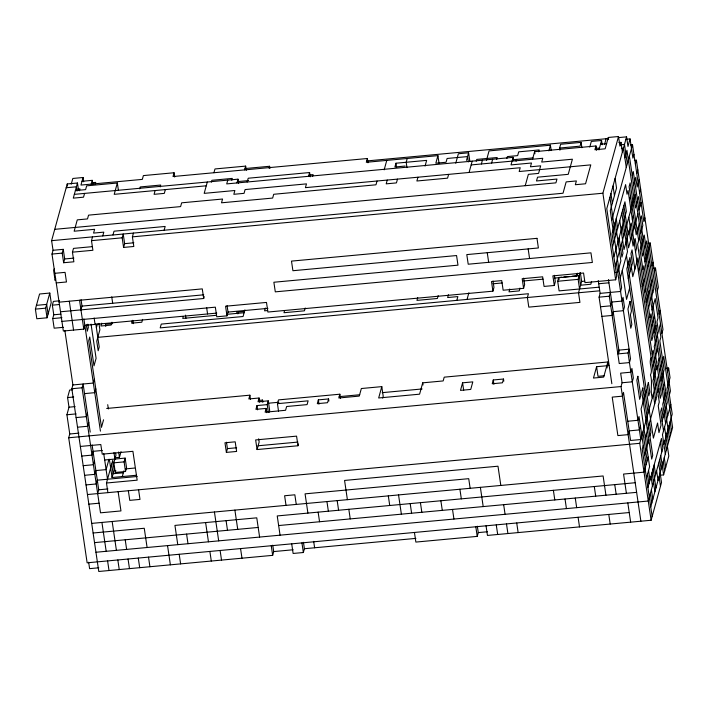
<?xml version="1.0" encoding="UTF-8"?>
<svg xmlns="http://www.w3.org/2000/svg" width="708" height="708" viewBox="0 0 708 708"><rect width="100%" height="100%" fill="white"/><g stroke="black" fill="none" stroke-linecap="round" stroke-linejoin="round"><path stroke-width="1.06" d="M216.781 313.104L84.836 325.344L83.792 329.123L63.339 331.017L51.994 254.066L53.038 250.287L51.613 240.667L67.233 183.956L77.464 183.009L78.57 190.496M35.4 309.122L39.568 293.997L49.79 293.05L51.215 302.67L47.047 317.795L36.816 318.742L35.4 309.122L45.631 308.175L49.79 293.05M71.26 184.124L72.818 178.46L83.048 177.504L83.677 181.779M77.464 183.009L73.296 198.134L83.526 197.187L84.571 193.408M54.206 268.916L53.684 270.81L55.1 280.43L55.622 278.536M91.898 246.685L73.49 248.393L72.446 252.172L73.871 261.792L63.64 262.739L62.224 253.119L63.26 249.34L53.038 250.287M79.402 190.744L79.924 188.85L77.88 189.036M83.048 177.504L80.969 185.071L142.335 179.381L143.379 175.593L174.062 172.752L174.69 177.027M63.64 262.739L64.685 258.96L63.26 249.34M63.357 327.335L54.153 328.185L52.728 318.565L53.773 314.786L52.357 305.166L53.401 301.387L59.534 300.82M91.19 184.124L92.235 180.336L82.004 181.292M95.217 184.284L95.739 182.398L92.668 182.682M72.446 252.172L92.907 250.278L91.491 240.658L92.527 236.87M80.96 309.883L81.995 306.104L81.057 299.688M102.757 235.923L103.802 232.144L93.571 233.091L94.615 229.312L74.154 231.206L77.278 219.869L87.509 218.922L88.553 215.143L180.602 206.603L181.646 202.824L222.56 199.028L221.516 202.807L272.66 198.063L273.695 194.284L375.983 184.797L377.019 181.018M75.384 190.576L85.606 189.62L86.65 185.841L117.333 183L114.209 194.337L206.267 185.806M629.235 512.539L87.137 562.816L68.703 437.774L69.747 433.986L66.915 414.755L68.995 407.189L67.579 397.577L69.658 390.011L72.729 389.727M112.988 234.976L114.023 231.197L165.168 226.454L164.123 230.233M272.766 545.16L273.704 551.576L272.668 555.355L98.784 571.48L71.844 388.727L72.889 384.948L64.853 330.441M96.377 327.733L97.421 323.954M123.59 247.428L122.174 237.808L123.21 234.029L124.635 243.649L123.59 247.428L133.821 246.481L132.405 236.861L133.44 233.082M118.13 491.688L120.962 510.928L100.509 512.822L82.075 387.78L83.11 384.001L90.208 432.092M101.704 323.175L100.917 326.007L111.147 325.06L111.926 322.228M139.733 188.832L140.255 186.939L160.707 185.045L160.185 186.93M94.385 379.267L93.341 383.055L72.889 384.948M87.367 412.853L86.323 416.64L76.101 417.587M95.801 388.887L94.757 392.666L84.535 393.621M88.783 422.472L87.748 426.251L77.517 427.207M155.123 190.549L154.087 194.328L164.309 193.381L165.353 189.594M103.554 419.8L101.474 427.366L88.712 340.796L89.757 337.017L94.005 365.868L96.093 358.31L91.049 324.114M132.387 320.326L131.608 323.167L141.83 322.211L142.618 319.379M94.456 460.952L93.421 464.731L83.19 465.678M174.062 172.752L173.018 176.531L367.355 158.512L367.983 162.787M97.669 493.582L98.713 489.803L92.093 444.916M108.97 459.226L106.103 469.616L95.881 470.563L94.837 474.351L84.606 475.298M107.899 492.635L106.483 483.015L112.731 460.333L114.147 469.953L112.068 477.511L136.609 475.236M104.687 459.996L125.139 458.103L126.564 467.723L125.52 471.501L115.289 472.448L113.873 462.828L115.953 455.271L115.643 453.138M115.289 472.448L115.811 470.563M115.369 457.704L119.457 457.333L121.015 451.66M125.52 471.501L124.104 461.881L125.139 458.103M122.289 476.564L123.856 470.891M207.311 182.018L204.187 193.364L234.87 190.514L233.826 194.302L244.056 193.346L245.092 189.567L306.467 183.876L305.422 187.655L520.212 167.734L519.176 171.522L590.773 164.876L585.56 183.779L575.339 184.726L576.374 180.947L566.152 181.894L563.028 193.24L51.613 240.667M211.329 182.186L211.851 180.301L232.304 178.398L231.781 180.292M213.931 172.734L214.975 168.955L245.658 166.114L246.287 170.389M183.266 316.529L182.744 318.423L216.498 315.29M227.764 180.124L226.719 183.903L513.114 157.344L513.583 160.548M60.499 311.777L203.692 298.502L204.214 296.608M236.95 182.956L237.994 179.177L74.34 194.355M244.614 169.893L245.658 166.114M247.181 182.009L248.216 178.23L309.591 172.54L310.219 176.814M61.923 321.397L215.338 307.166L216.763 316.786L226.985 315.839L228.029 312.06L227.082 305.644M269.093 168.159L269.615 166.274L245.065 168.548M237.906 313.848L238.428 311.954L244.57 311.387M244.897 309.892L243.074 316.511L161.247 324.096L160.203 327.875L528.425 293.731L527.38 297.51L528.796 307.13L579.94 302.387L578.525 292.767L581.649 281.421L580.383 272.872M265.35 307.998L264.571 310.83L267.642 310.546M226.383 452.394L224.967 442.783L235.198 441.827L236.614 451.447L226.383 452.394L227.427 448.615L226.48 442.208M308.546 176.319L309.591 172.54M106.678 408.463L249.871 395.179L248.835 398.958L259.066 398.011L259.694 402.286M312.573 176.487L313.086 174.593L310.024 174.876M259.066 398.011L258.022 401.79L268.252 400.843L267.208 404.622L256.977 405.578L255.942 409.357L266.164 408.41L266.792 412.684M284.51 310.821L283.988 312.715L304.44 310.821L305.228 307.98M262.04 401.958L262.562 400.073L258.473 400.454M266.164 408.41L265.128 412.189L285.581 410.286L286.625 406.507L307.077 404.613L308.122 400.834L277.439 403.675L278.536 411.162M298.502 443.872L297.979 445.757L257.066 449.553L259.155 441.987L258.677 438.783M269.146 412.357L269.668 410.463L268.252 400.843M277.439 403.675L278.474 399.896L339.849 394.206L340.477 398.48M367.355 158.512L366.31 162.291L437.907 155.645L439.013 163.132M318.352 399.878L317.308 403.666L327.538 402.71L328.574 398.931L318.352 399.878L318.981 404.153M384.17 169.84L386.772 160.389M387.249 180.071L386.205 183.85L396.436 182.903L397.48 179.124M425.074 166.053L426.641 160.38L395.958 163.221L394.914 167.008L405.144 166.053M339.849 394.206L338.805 397.984L359.257 396.091L361.346 388.524L381.798 386.63L383.214 396.25L382.701 398.135M407.224 158.495L406.188 162.274L406.976 167.619M291.705 543.841L293.121 553.461L303.351 552.514L304.396 548.727L303.449 542.319M417.932 177.221L416.888 181L447.58 178.159L448.615 174.38M437.907 155.645L435.827 163.212L446.058 162.265L447.093 158.477L467.554 156.583L468.342 161.928M381.798 386.63L378.674 397.976L419.587 394.179L422.711 382.833L443.173 380.939L444.208 377.16L607.862 361.983L608.331 365.186M417.729 297.546L416.95 300.387L437.411 298.484L438.19 295.652M455.766 163.203L458.368 153.751L468.599 152.804L469.855 161.353M466.51 160.362L468.599 152.804M469.077 172.478L472.201 161.141M476.219 161.309L476.741 159.415L497.193 157.521L496.68 159.406M481.387 163.973L482.422 160.194M448.421 294.705L447.633 297.537L457.864 296.59L456.819 300.369M486.449 160.362L489.051 150.91L550.417 145.211L551.205 150.556M491.618 163.026L492.653 159.238M467.05 299.422L468.873 292.802M506.901 158.459L507.424 156.574L517.654 155.618L518.699 151.839L539.151 149.946L538.629 151.831M513.114 157.344L511.026 164.902L531.487 163.008L530.442 166.787L540.673 165.84L538.584 173.398L528.363 174.354L525.239 185.691M516.088 161.291L516.61 159.406M462.581 382.824L460.501 390.382L470.731 389.435L472.811 381.869L462.581 382.824L463.687 390.303M226.985 315.839L225.569 306.219L266.482 302.431L267.898 312.042L492.918 291.174L493.963 287.395L493.016 280.988M532.522 159.229L534.611 151.671L595.977 145.972L596.605 150.246M509.787 289.006L509.008 291.846L519.238 290.899L520.017 288.059M548.859 150.884L550.417 145.211M493.272 379.975L492.228 383.754L502.459 382.807L503.494 379.028L493.272 379.975L493.901 384.249M559.922 150.184L559.603 148.043L560.648 144.264L581.109 142.37L581.896 147.715M492.918 291.174L491.502 281.554L501.733 280.607L503.149 290.227L523.601 288.333L524.646 284.554L523.699 278.138M581.109 142.37L580.064 146.149L559.603 148.043M414.446 532.46L415.861 542.08L477.227 536.381L478.272 532.602L477.325 526.194M589.773 147.087L591.33 141.423L601.561 140.476L602.189 144.751M523.601 288.333L522.185 278.713L542.647 276.819L544.063 286.43L554.293 285.483L555.329 281.704L554.382 275.288M598.995 287.183L559.108 290.882L557.692 281.262L558.727 277.483L561.798 277.2M595.977 145.972L594.932 149.76L605.163 148.804L608.287 137.467L618.518 136.52L619.934 146.14L620.978 142.352L618.934 142.547M598.959 149.919L601.561 140.476M604.543 144.423L606.101 138.75M554.329 278.111L576.825 276.023L577.613 273.191M579.56 288.988L578.144 279.368L579.967 272.748M554.293 285.483L552.868 275.863L583.56 273.022L584.976 282.642L615.659 279.793L602.897 193.222L618.518 136.52M618.376 137.609L626.562 136.848L606.774 208.683L616.703 276.014L615.659 279.793M624.854 157.813L626.934 150.246L635.448 207.966L638.572 196.62L639.988 206.24M625.969 139.29L630.058 138.91L627.978 146.468L626.562 136.848M591.614 281.421L590.835 284.253L580.604 285.209L579.188 275.589L572.029 276.253M611.694 220.356L632.518 144.751L630.474 144.936M633.934 154.362L632.899 158.149L630.058 138.91M612.447 247.154L624.943 201.789L626.359 211.409L613.863 256.774M632.235 175.327L633.271 171.548L667.308 402.392L662.095 421.295M635.359 163.982L636.395 160.203L634.35 160.397M611.845 383.718L599.083 297.148L600.119 293.369L598.233 280.545M629.483 200.063L630.527 196.284M633.651 184.947L635.731 177.381L637.147 187.001L639.236 179.443M636.775 173.602L637.811 169.823M615.279 266.394L635.067 194.567M616.323 262.615L630.501 358.797L629.465 362.584L619.235 363.531L609.305 296.201L610.349 292.422M632.324 219.303L633.359 215.524M639.607 192.841L640.651 189.063M620.199 278.067L627.492 251.606L621.819 213.135M637.899 213.798L628.527 247.827L622.863 209.347M638.943 210.019L641.023 202.461M608.862 365.567L596.596 366.709L593.472 378.054L603.694 377.099L607.862 361.983M639.324 223.418L636.2 234.764L629.111 186.664L630.147 182.885L638.66 240.596M640.359 219.639L641.404 215.86L642.82 225.48L640.74 233.038M628.244 278.403L632.412 263.279L630.987 253.668L632.032 249.88L634.864 269.12M635.536 251.942L636.572 248.163L635.156 238.543L633.076 246.101L628.819 217.25M639.696 236.817L637.616 244.375L651.794 340.566L652.838 336.787L640.076 250.216L644.236 235.091L652.749 292.811M644.908 217.914L643.864 221.692L632.518 144.751M629.66 288.023L626.536 299.369L622.279 270.509M638.368 271.182L639.413 267.394M643.572 252.278L642.537 256.057L638.28 227.197M644.616 248.49L646.696 240.932L653.794 289.023L650.67 300.369M642.908 269.456L643.953 265.677L649.625 304.148L648.581 307.927M644.997 261.898L650.201 242.994L648.156 243.18M642.245 286.634L644.324 279.076M647.448 267.73L649.537 260.172M628.04 352.965L629.085 349.186L618.854 350.133L617.818 353.911L628.04 352.965L640.802 439.526L630.58 440.482L623.491 392.382L622.447 396.161L612.216 397.117L617.889 435.588L628.12 434.641L629.155 430.862L639.386 429.915L640.43 426.127M644.705 292.475L645.749 288.696M651.997 266.004L653.033 262.226M640.882 521.212L621.031 386.55L622.067 382.762L620.65 373.151L630.881 372.196L631.925 368.417L633.341 378.037L632.297 381.816L622.067 382.762M646.121 302.095L649.245 290.749M650.289 286.97L652.369 279.412M654.457 271.845L655.493 268.066L653.449 268.252M649.997 317.547L651.041 313.768L656.714 352.239M652.086 309.989L655.21 298.643L658.042 317.883L657.006 321.662L658.422 331.282L654.254 346.407L661.343 394.498L660.307 398.277L657.466 379.037L658.511 375.258M657.29 291.085L658.334 287.306L655.493 268.066M651.422 327.167L654.546 315.821M653.882 333.008L655.962 325.441M659.086 314.104L660.13 310.325M651.13 357.744C648.263 363.31 653.334 369.364 650.466 374.921C652.882 382.709 649.838 390.161 652.263 397.94M652.174 353.965L653.21 350.186L656.05 369.426M660.502 323.724L659.458 327.503L660.883 337.123L659.838 340.902L664.095 369.753L660.971 381.099M646.298 390.046L641.094 408.95L649.599 466.66L646.475 478.006M652.546 367.364L657.759 348.46M661.918 333.335L662.962 329.556L650.201 242.994M657.095 365.638L652.926 380.762L655.758 400.002M659.175 358.08L658.13 361.859L669.476 438.81M486.042 525.814L487.458 535.434L651.112 520.256L639.766 443.314L656.422 382.824M659.546 371.479L663.715 356.354L672.219 414.065L663.892 444.314M643.262 445.367L642.227 449.146L652.148 516.477M645.351 437.81L656.803 396.223L631.279 223.082L623.987 249.552L619.739 220.692M657.847 392.436L658.883 388.657M644.687 454.987L648.847 439.863M649.891 436.084L650.935 432.305L649.51 422.685M662.387 390.719L664.467 383.152M667.591 371.815L668.635 368.036L666.591 368.222M648.183 457.041L644.014 472.165L623.562 474.059L626.394 493.299M665.883 392.772L662.759 404.118L665.6 423.349M669.387 394.834L670.432 391.055L636.395 160.203M647.9 487.626L661.431 438.473L662.847 448.093L648.271 501.025L95.952 552.249M670.803 404.454L662.476 434.694L665.308 453.934M650.732 506.857L672.6 427.464L666.927 388.993L670.051 377.647L668.635 368.036M651.112 520.256L661.52 482.458L658.688 463.218M660.537 475.174L663.608 474.891L668.812 455.987L664.555 427.136M66.198 187.744L76.42 186.788L77.057 191.072M366.762 160.946L608.145 138.556M600.517 144.255L606.659 143.68M620.385 144.795L624.474 144.414L627.315 163.654M238.428 181.522L248.65 180.567M595.384 148.415L599.481 148.034M621.394 148.379L623.438 148.193L626.27 167.433M512.521 159.778L532.974 157.884M471.156 164.92L542.753 158.282L541.709 162.061L572.4 159.212L568.232 174.336L537.549 177.186L536.505 180.965L556.966 179.062L555.922 182.85L54.737 229.33M91.491 240.658L122.174 237.808M132.405 236.861L602.897 193.222M124.635 243.649L133.839 242.791M51.994 254.066L62.224 253.119M64.685 258.96L73.889 258.101M54.826 273.306L65.056 272.359L66.472 281.979L56.251 282.926M59.083 302.166L202.276 288.882L203.692 298.502M36.444 305.343L46.666 304.396L48.091 314.016M52.357 305.166L59.516 304.502M81.995 306.104L203.718 294.811M53.773 314.786L60.932 314.122M52.728 318.565L61.941 317.715M563.842 277.005L568.958 276.536M492.954 283.802L502.167 282.952M523.646 280.961L543.071 279.156M615.695 272.421L617.739 272.235L620.863 260.889L615.19 222.418M557.692 281.262L578.144 279.368M228.029 312.06L267.916 308.361M112.625 323.618L105.465 324.282L105.775 326.423M226.728 314.343L244.118 312.724M581.649 281.421L584.711 281.138M598.702 283.749L608.933 282.802M97.793 337.353L598.977 290.873M600.119 293.369L620.58 291.466L621.615 287.687L610.278 210.736L616.526 188.054L615.102 178.434M599.083 297.148L609.305 296.201M600.499 306.768L610.73 305.821L611.765 302.033L621.996 301.086L623.04 297.307L624.456 306.927L623.412 310.706L613.181 311.653L612.146 315.432L601.915 316.387M71.844 388.727L82.075 387.78M67.579 397.577L73.712 397.002M68.995 407.189L75.128 406.622M66.915 414.755L76.119 413.897M267.659 403.286L278.908 402.241M339.256 396.639L359.708 394.745M382.214 392.657L422.101 388.957M604.145 375.762L598.012 376.329L596.596 366.709M69.747 433.986L78.951 433.137M68.703 437.774L621.031 386.55M80.349 446.438L100.81 444.544L102.226 454.164L132.909 451.315L137.166 480.174L106.483 483.015M102.244 450.474L93.04 451.332L91.996 455.111L81.774 456.058M227.427 448.615L236.631 447.766M258.11 445.774L297.997 442.075M113.873 462.828L124.104 461.881M627.739 421.242L637.97 420.295L639.014 416.508L646.103 464.607M125.396 468.908L134.6 468.059M123.334 472.785L113.103 473.732L111.687 464.112M137.184 476.484L97.297 480.183L96.253 483.962L86.022 484.918M98.713 489.803L107.917 488.954M87.447 494.538L639.766 443.314M88.863 504.149L99.093 503.202M91.695 523.389L603.11 475.962L605.942 495.202M93.111 533.009L144.255 528.265L147.096 547.505M635.209 482.732L277.226 515.937L280.058 535.168M94.536 542.629L258.181 527.451M278.642 525.548L636.625 492.352M98.801 567.798L89.597 568.648L88.659 562.24M273.704 551.576L293.139 549.771M304.396 548.727L415.879 538.39M478.272 532.602L487.476 531.752M670.14 421.632L671.556 431.252M629.394 156.087L667.679 415.791M669.095 425.411L670.52 435.031M667.016 432.969L668.432 442.589M663.139 417.516L661.723 407.897L660.679 411.675L663.52 430.915M620.978 142.352L622.394 151.972M633.74 228.923L628.067 190.452L627.023 194.231L625.606 184.611L612.066 233.755L613.491 243.375M664.936 440.535L666.352 450.155M664.272 457.713L665.688 467.333M629.2 230.649L630.616 240.269M653.298 394.161L654.723 403.781M660.396 442.252L661.812 451.872M663.228 461.492L664.644 471.112M623.898 205.568L628.155 234.428M660.768 455.651L663.608 474.891M659.723 459.439L661.148 469.05M628.908 261.225L630.324 270.845M622.19 226.533L623.615 236.153M626.447 255.384L653.387 438.137L657.555 423.021L658.971 432.641L661.06 425.074L658.219 405.834L659.263 402.055L637.988 257.783L632.784 276.678L629.952 257.446L626.828 268.783L648.094 413.065M659.06 476.617L660.484 486.237M608.287 137.467L608.606 139.6M656.599 470.776L658.024 480.396M613.022 186L614.438 195.62M621.527 243.711L622.952 253.331L621.907 257.11L619.066 237.87M654.148 464.944L655.564 474.555M616.234 218.639L617.65 228.25M653.103 468.723L655.935 487.954M610.942 193.558L612.358 203.178M646.386 434.022L647.811 443.642M652.059 472.501L654.9 491.741M609.898 197.337L615.571 235.817M651.024 476.28L652.44 485.9M642.891 431.969L647.139 460.828M648.563 470.439L649.979 480.059M651.395 489.679L652.811 499.299M647.519 474.227L648.935 483.838M650.351 493.458L651.776 503.078M608.455 279.589L619.173 352.265M627.819 502.919L630.651 522.159M606.818 365.762L607.137 367.894M614.748 484.626L616.172 494.246M576.516 273.89L576.825 276.023M608.774 514.433L610.199 524.053M594.295 486.529L595.711 496.149M558.727 277.483L559.046 279.625M534.611 151.671L534.921 153.804M575.259 498.043L576.675 507.663M578.091 517.283L579.507 526.902M528.159 248.906L529.575 258.526M565.028 498.99L566.444 508.61M553.382 490.325L554.798 499.936M487.246 252.703L488.67 262.323M503.494 379.028L503.813 381.161M516.725 522.973L518.141 532.593M500.821 485.449L497.99 466.209L344.566 480.44L347.398 499.671M503.662 504.68L505.078 514.3M506.494 523.92L507.91 533.54M496.264 524.867L497.689 534.487M480.369 487.343L483.201 506.583M470.139 488.29L468.723 478.67L305.068 493.848L307.909 513.088M475.811 526.77L477.227 536.381M459.908 489.237L461.333 498.857M452.518 509.424L453.934 519.044M395.958 163.221L396.586 167.495M440.872 500.76L442.288 510.371M422.711 382.833L423.03 384.975M420.419 502.653L421.835 512.273M410.189 503.6L411.605 513.22M398.542 494.936L401.374 514.167M388.311 495.883L389.736 505.503M348.823 509.291L350.239 518.911M328.574 398.931L328.893 401.073M337.176 500.627L338.592 510.238M326.946 501.574L328.362 511.194M269.615 166.274L269.934 168.407M318.131 512.141L319.556 521.761M313.671 541.372L314.618 547.78M297.979 445.757L296.564 436.137L255.65 439.934L257.066 449.553M296.263 504.415L294.847 494.804L284.616 495.75L286.032 505.37M301.935 542.894L303.351 552.514M237.994 179.177L238.623 183.452M267.208 404.622L268.314 412.109M262.562 400.073L262.88 402.206M256.977 405.578L257.606 409.852M249.871 395.179L250.508 399.454M236.755 311.458L237.074 313.6M271.244 545.735L272.668 555.355M259.606 537.071L256.765 517.831L174.938 525.416L177.779 544.656M206.63 307.546L207.577 313.954M234.888 510.105L237.729 529.345M240.561 548.585L241.986 558.205M226.082 520.681L227.498 530.292M185.461 315.131L185.93 318.343M214.436 512.008L218.692 540.859M220.108 550.479L221.524 560.099M205.621 522.575L208.462 541.815M209.878 551.426L211.294 561.046M186.585 534.089L188.001 543.709M179.195 554.275L180.611 563.895M117.333 183L118.44 190.479M167.548 545.602L170.38 564.842M132.803 320.45L133.272 323.653M111.74 296.847L112.687 303.254M138.582 489.794L139.998 499.405L129.776 500.361L128.352 490.741M148.512 557.125L149.928 566.736M92.235 180.336L92.863 184.611M138.281 558.072L139.697 567.692M118.67 451.987L119.457 457.333M98.934 323.379L99.881 329.786L96.757 341.132L98.173 350.752L99.217 346.964L95.748 323.459M107.722 404.684L108.351 408.959M94.12 317.981L95.067 324.388M113.97 452.642L114.917 459.05M125.219 539.779L126.635 549.399M128.051 559.019L129.476 568.639M109.386 459.342L112.068 477.511M67.233 183.956L67.552 186.098M87.863 324.193L88.332 327.397L87.296 331.176L86.349 324.768M83.889 318.927L100.43 431.145M103.74 453.589L107.519 479.236M79.544 300.263L83.792 329.123M112.156 521.495L116.404 550.346M117.829 559.966L119.245 569.586M69.313 301.21L73.561 330.07M101.925 522.442L106.182 551.293M107.598 560.913L109.014 570.533M45.631 308.175L47.047 317.795M630.04 301.422L627.952 308.98L630.793 328.22L631.837 324.441L630.412 314.821L631.456 311.042L630.04 301.422M637.881 376.311L636.837 380.099L639.678 399.33L640.713 395.551L637.881 376.311M642.802 387.993L641.758 391.772L651.687 459.103L652.723 455.324L642.802 387.993M648.386 382.488L647.342 386.267L648.758 395.887L649.802 392.108L648.386 382.488M536.974 238.339L291.492 261.11L292.917 270.721L456.563 255.544L457.979 265.164L273.872 282.244L275.297 291.855L592.366 262.456L590.95 252.836L468.209 264.217L466.793 254.597L538.39 247.959L536.974 238.339"/></g></svg>
